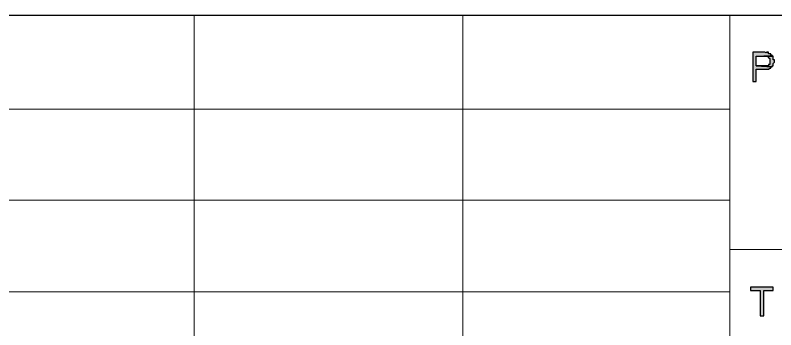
# Model space of a CAD drawing. Header units: millimetres. Extents: x 3 to 291, y 6 to 496.
# Drawn here: x 180.48 to 207.23, y 309.79 to 320.87 of the extents above; entities that cross this region are included whole.
import ezdxf

# ---------------------------------------------------------------- set-up
doc = ezdxf.new("R2010")
doc.units = ezdxf.units.MM
doc.layers.get('0').update_dxf_attribs({"linetype": 'CONTINUOUS'})

msp = doc.modelspace()

# ---------------------------------------------------------------- hatches: boundary and pattern name
for points in [[(206.759, 319.56), (206.428, 319.56), (206.428, 318.535), (206.544, 318.535), (206.544, 318.965), (206.808, 318.965), (206.842, 318.965), (206.891, 318.965), (206.924, 318.965), (206.974, 318.965), (207.024, 318.998), (207.057, 318.998), (207.057, 319.048), (207.106, 319.048), (206.544, 319.081), (206.544, 319.428), (206.808, 319.428), (207.106, 319.428), (207.106, 319.461), (207.057, 319.461), (207.057, 319.511), (207.024, 319.511), (206.974, 319.511), (206.974, 319.56), (206.924, 319.56), (206.924, 319.544), (206.891, 319.56), (206.891, 319.544), (206.842, 319.56), (206.808, 319.56)], [(207.106, 319.428), (206.808, 319.428), (206.842, 319.428), (206.891, 319.428), (206.924, 319.428), (206.974, 319.378), (207.024, 319.345), (207.024, 319.296), (207.024, 319.263), (207.024, 319.213), (207.024, 319.163), (207.024, 319.13), (206.974, 319.13), (206.974, 319.081), (206.924, 319.081), (206.891, 319.081), (206.842, 319.081), (206.808, 319.081), (206.544, 319.081), (207.106, 319.048), (207.106, 319.081), (207.139, 319.081), (207.139, 319.13), (207.139, 319.163), (207.189, 319.213), (207.189, 319.263), (207.189, 319.296), (207.139, 319.296), (207.139, 319.345), (207.139, 319.378), (207.139, 319.428)], [(207.139, 311.288), (206.345, 311.288), (206.345, 311.172), (206.676, 311.172), (206.676, 310.279), (206.808, 310.279), (206.808, 311.172), (207.139, 311.172)]]:
    msp.add_hatch(color=7).paths.add_polyline_path(points)

# ---------------------------------------------------------------- linework, layer by layer
at = {"color": 7, "linetype": 'Continuous', "lineweight": 25}
msp.add_lwpolyline([(9.017, 320.867), (285.495, 320.867), (285.495, 320.867)], dxfattribs=at)
at = {"color": 7, "linetype": 'Continuous', "lineweight": 5}
for points in [[(128.618, 320.867), (199.909, 320.867), (199.909, 320.867)], [(186.773, 320.867), (186.773, 301.08), (186.773, 301.08)], [(196.22, 320.867), (196.22, 301.08), (196.22, 301.08)], [(205.617, 320.867), (205.617, 298.764), (205.617, 298.764)], [(128.618, 317.558), (205.617, 317.558), (205.617, 317.558)], [(128.618, 314.349), (205.617, 314.349), (205.617, 314.349)], [(205.617, 312.612), (285.495, 312.612), (285.495, 312.612)], [(128.618, 311.123), (205.617, 311.123), (205.617, 311.123)]]:
    msp.add_lwpolyline(points, dxfattribs=at)
at = {"color": 7, "linetype": 'Continuous', "lineweight": -2}
for points in [[(206.759, 319.56), (206.428, 319.56), (206.428, 318.535), (206.544, 318.535), (206.544, 318.965), (206.808, 318.965), (206.808, 318.965), (206.842, 318.965), (206.891, 318.965), (206.924, 318.965), (206.924, 318.965), (206.974, 318.965), (206.974, 318.965), (207.024, 318.998), (207.024, 318.998), (207.057, 318.998), (207.057, 319.048), (207.106, 319.048), (207.106, 319.048), (206.544, 319.081), (206.544, 319.428), (206.808, 319.428), (207.106, 319.428), (207.106, 319.461), (207.057, 319.461), (207.057, 319.511), (207.057, 319.511), (207.024, 319.511), (206.974, 319.511), (206.974, 319.56), (206.924, 319.56), (206.924, 319.544), (206.891, 319.56), (206.891, 319.544), (206.842, 319.56), (206.808, 319.56)], [(207.106, 319.428), (206.808, 319.428), (206.808, 319.428), (206.842, 319.428), (206.891, 319.428), (206.891, 319.428), (206.924, 319.428), (206.924, 319.428), (206.974, 319.378), (206.974, 319.378), (207.024, 319.345), (207.024, 319.345), (207.024, 319.345), (207.024, 319.296), (207.024, 319.296), (207.024, 319.263), (207.024, 319.263), (207.024, 319.213), (207.024, 319.163), (207.024, 319.163), (207.024, 319.13), (206.974, 319.13), (206.974, 319.081), (206.924, 319.081), (206.924, 319.081), (206.891, 319.081), (206.842, 319.081), (206.842, 319.081), (206.808, 319.081), (206.544, 319.081), (207.106, 319.048), (207.106, 319.081), (207.139, 319.081), (207.139, 319.13), (207.139, 319.13), (207.139, 319.163), (207.189, 319.213), (207.189, 319.213), (207.189, 319.263), (207.189, 319.263), (207.189, 319.296), (207.139, 319.296), (207.139, 319.345), (207.139, 319.378), (207.139, 319.378), (207.139, 319.428)], [(207.139, 311.288), (206.345, 311.288), (206.345, 311.172), (206.676, 311.172), (206.676, 310.279), (206.808, 310.279), (206.808, 311.172), (207.139, 311.172)]]:
    msp.add_lwpolyline(points, close=True, dxfattribs=at)

doc.saveas('drawing.dxf')
